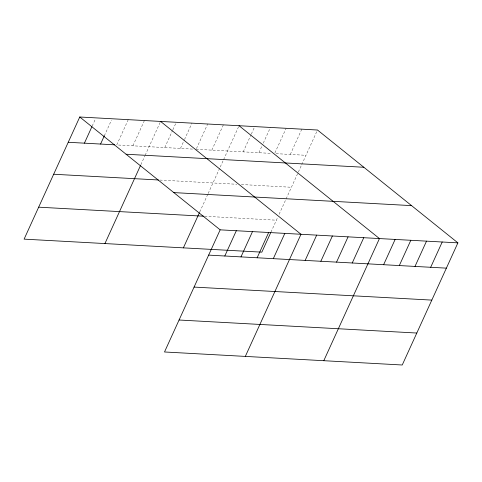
<?xml version="1.0" encoding="UTF-8"?>
<svg xmlns="http://www.w3.org/2000/svg" width="482" height="482" viewBox="0 0 482 482"><rect width="100%" height="100%" fill="white"/><g stroke="black" fill="none" stroke-linecap="round" stroke-linejoin="round"><path stroke-width="0.36" stroke-dasharray="2.41 1.81" d="M92.189 126.085L95.617 118.572M104.311 135.852L111.469 120.139M128.26 119.657L116.74 144.937L193.155 149.119M132.905 145.823L144.425 120.542M140.877 164.687L144.823 156.029M145.13 155.361L160.59 121.428M164.766 147.564L172.544 130.483M172.857 129.803L176.285 122.289M180.455 148.426L184.19 140.226M184.504 139.545L191.975 123.145M196.457 148.601L207.664 124.007M211.833 150.143L223.353 124.868M199.753 211.947L207.856 194.162M208.158 193.505L219.635 168.314M220.244 166.983L223.28 160.325M223.582 159.663L239.048 125.724M243.217 151.86L251.002 134.785M251.315 134.098L254.737 126.585M258.906 152.722L262.021 145.889M263.268 143.16L270.426 127.447M274.909 152.896L286.121 128.302M290.291 154.439L301.81 129.164M270.944 232.179L277.909 216.9M279.108 214.267L301.431 165.29M301.732 164.621L317.499 130.02M196.144 149.281L271.613 153.415M276.096 153.662L305.98 155.3M159.91 180.063L236.867 184.275M241.355 184.522L291.411 187.263M204.675 216.267L276.409 220.196"/><path stroke-width="0.72" d="M457.9 242.862L220.16 229.842L164.501 351.981L402.241 365.001L457.9 242.862L317.499 130.02L79.759 116.999L24.1 239.138L261.84 252.158L270.643 232.848M84.41 143.166L91.881 126.766M100.575 144.052L104.311 135.852M104.931 243.567L140.575 165.35M183.383 247.862L199.452 212.604M224.805 256.002L236.325 230.727M240.976 256.888L252.496 231.613M257.141 257.774L268.661 232.499M273.306 258.659L284.826 233.384M245.332 356.403L300.991 234.27L160.59 121.428M305.16 260.407L316.68 235.126M320.855 261.268L332.375 235.987M336.544 262.124L348.064 236.849M352.234 262.985L363.753 237.704M323.784 360.705L379.448 238.566L239.048 125.724M383.618 264.702L395.138 239.427M399.307 265.564L410.827 240.283M414.996 266.419L426.516 241.145M430.691 267.281L442.211 242.006M68.239 142.28L114.535 144.817M126.091 154.24L363.832 167.26M53.677 174.243L158.415 179.979M173.827 192.601L411.568 205.627M38.668 207.176L203.928 216.225M208.64 255.117L446.38 268.143M194.071 287.085L431.812 300.105M179.069 320.012L416.803 333.038M79.759 116.999L220.16 229.842"/></g></svg>
